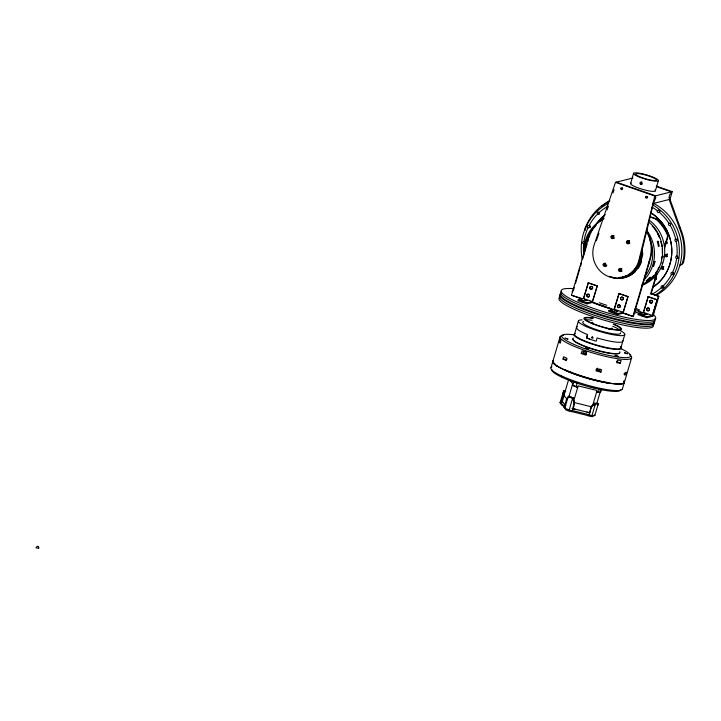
<?xml version="1.0" encoding="UTF-8"?>
<svg xmlns="http://www.w3.org/2000/svg" width="721" height="721" viewBox="0 0 721 721"><rect width="100%" height="100%" fill="white"/><g stroke="black" fill="none" stroke-linecap="round" stroke-linejoin="round"><path stroke-width="1.08" d="M564.255 392.377L564.119 395.342L562.281 401.678L561.226 401.417A3.515 0.595 16.4 0 1 562.795 402.264M564.795 408.212L568.22 396.577L569.329 396.37A18.638 3.136 16.4 0 0 573.222 397.938L572.762 399.281C575.601 400.651 574.069 407.744 572.141 410.718L569.175 409.988A20.044 3.38 16.4 0 1 564.795 408.212L564.173 407.5L566.454 399.776L567.391 397.83L568.328 397.622M574.412 402.832L574.439 402.345M676.92 256.153L677.019 255.009A49.289 46.712 75.9 0 0 676.424 242.698L676.19 241.427M583.929 241.67L584.091 240.571A49.289 46.712 75.9 0 1 587.507 228.881L588.039 227.701L590.544 227.07M609.047 201.123A53.985 51.155 75.9 0 0 585.191 228.079L585.101 230.513M680.372 264.967A4.759 4.506 75.9 0 0 682.39 263.327L683.562 258.704A53.985 51.155 75.9 0 0 680.02 229.639L669.151 199.51L669.746 197.473L668.917 197.68L669.962 194.111L670.8 193.904L671.404 191.858L656.525 186.694M679.948 265.058A4.759 4.506 75.9 0 0 683.22 263.111L684.4 258.497A53.985 51.155 75.9 0 0 680.849 229.431L669.989 199.302L672.233 191.651L656.299 186.117M564.173 407.5L564.66 407.455A3.515 0.595 16.4 0 0 564.723 407.167L562.209 404.256A3.515 0.595 16.4 0 0 561.091 403.598L560.641 403.409L562.984 395.387L563.209 392.206M562.948 395.523L563.056 395.036M563.903 396.162L564.119 395.342M627.937 241.03L627.946 242.202M639.842 259.479L653.397 203.457L655.885 197.635L655.047 197.851L655.65 195.806L616.338 182.143M563.885 396.235L564.02 395.73M620.186 268.536L619.763 270.042L621.042 271.484M587.498 334.742L586.57 337.924L592.797 340.177L596.123 341.24L597.105 337.915A24.19 4.074 16.4 0 0 622.809 340.718M572.186 291.78L572.474 290.779M582.072 298.918L571.492 295.24L588.426 237.705A33.752 31.985 75.9 0 1 604.054 218.256M573.312 290.833L574.258 287.643M575.511 283.38L579.9 268.464M580.522 266.328L581.468 263.129M582.721 258.875L587.11 243.95M587.741 241.823L588.678 238.624M550.943 367.827L560.064 336.905M578.269 299.756L577.981 300.747L586.93 303.856L592.374 302.496L597.267 285.876L588.318 282.767L583.388 298.467L578.269 299.756L587.218 302.865L592.338 301.576L597.267 285.876M562.984 359.04L563.669 356.715A37.267 6.282 16.4 0 0 566.913 358.301L566.228 360.626A37.267 6.282 16.4 0 1 562.984 359.04L566.832 359.509M632.921 177.988L615.5 182.359L594.068 245.068A24.613 23.324 75.9 0 0 609.786 277.017A24.613 23.324 75.9 0 0 639.013 259.686L654.812 196.013L672.233 191.651M583.731 298.35L588.012 283.804M574.439 334.445L578.359 321.142M586.93 303.856L587.218 302.865M560.641 403.409L560.019 402.688L563.849 390.836A19.692 3.317 16.4 0 1 565.588 390.791M563.93 395.541L568.472 380.102M630.56 183.522L633.561 173.328M581.243 353.524L582.027 350.866A37.267 6.282 16.4 0 0 586.642 352.461L585.858 355.12A37.267 6.282 16.4 0 1 581.243 353.524L583.334 352.957L586.083 353.632L586.606 351.866M568.806 397.037L572.744 383.662L570.095 380.607M572.672 385.528L572.312 385.122L577.737 387.312L572.672 385.528L573.79 381.733M583.334 352.957L583.857 351.181M569.175 409.988L572.6 398.353L573.222 397.938M576.061 386.898L577.179 383.103M573.628 401.291L578.17 385.852L597.078 390.521L592.536 405.959M574.105 403.03L572.726 408.726A3.515 0.595 16.4 0 1 574.925 409.068M609.011 310.436L608.722 311.436L617.672 314.545L623.115 313.175L628.009 296.556L619.06 293.447L614.13 309.156L609.011 310.436L617.96 313.545L623.079 312.265L628.009 296.556M614.166 310.066L619.06 293.447M597.385 368.125L596.934 369.675L599.602 370.603L600.926 372.126L601.611 369.801A37.267 6.282 16.4 0 1 596.853 368.629L596.168 370.954A37.267 6.282 16.4 0 0 600.926 372.126M599.602 370.603L600.052 369.044M617.672 314.545L617.96 313.545M594.609 404.652L594.086 403.913L594.564 403.192A18.638 3.136 16.4 0 0 597.087 403.21L598.232 403.985L594.807 415.629A20.044 3.38 16.4 0 1 591.95 415.611L588.985 414.881L591.49 406.743L592.923 405.373L595.086 404.968L593.374 404.724L591.463 406.13L589.571 412.881A3.515 0.595 16.4 0 0 586.93 412.024M655.371 190.867L658.372 180.674A12.942 2.181 16.4 0 0 640.392 173.382A12.942 2.181 16.4 0 0 639.139 176.951A12.942 2.181 16.4 0 0 658.372 180.674M601.665 388.619L600.548 392.413L596.646 391.981L598.331 392.404L599.448 388.601M591.95 415.611L595.375 403.976L594.564 403.192M596.988 402.895L600.62 390.539M620.853 347.991L624.765 334.688M622.277 312.887L632.858 316.564L649.792 259.028A33.752 31.985 75.9 0 0 646.404 231.405M632.858 316.564L633.426 316.42L650.36 258.884A33.752 31.985 75.9 0 0 646.404 230.314M620.312 363.177L621.096 360.518A37.267 6.282 16.4 0 1 617.473 360.076L616.689 362.735A37.267 6.282 16.4 0 0 620.312 363.177L616.725 361.419M638.193 313.617L637.896 314.617L646.854 317.727L652.298 316.357L657.192 299.738L648.242 296.628L643.312 312.337L638.193 313.617L647.143 316.726L652.262 315.447L657.192 299.738M643.655 312.211L648.242 296.628M625.9 374.569L626.585 372.243A37.267 6.282 16.4 0 1 625.071 372.658L624.386 374.983A37.267 6.282 16.4 0 0 625.9 374.569L623.854 373.866M622.448 388.835L624.35 382.391M624.404 382.247L631.623 357.715M658.309 296.466L652.442 316.411L653.01 316.267L658.877 296.322L650.639 293.798L656.669 273.331M664.528 246.627L667.682 235.911A40.268 38.159 75.9 0 0 655.623 218.914L650.405 217.102M650.639 293.798L651.207 293.654L657.237 273.187M664.465 248.628L668.241 235.776A40.268 38.159 75.9 0 0 656.191 218.778L649.927 216.597M646.854 317.727L647.143 316.726M596.375 240.616L598.962 233.207M607.073 209.91L608.182 206.738M612.976 192.967L614.085 189.794M591.328 407.059L591.139 407.554M592.338 337.013C591.562 339.798 590.796 335.635 593.013 337.951M672.531 272.466L673.063 271.276A49.289 46.712 75.9 0 0 676.478 259.587L676.64 258.488L678.317 258.073M592.302 336.932L592.941 338.05M589.066 225.619L589.499 224.808A49.289 46.712 75.9 0 1 596.519 215.119L599.178 213.659M597.348 405.301L597.799 404.959M663.05 286.075L664.05 285.047A49.289 46.712 75.9 0 0 671.071 275.359L671.503 274.539L674.009 273.917M599.169 212.497L599.34 212.758A1.199 1.136 75.9 0 1 598.394 214.479A1.199 1.136 75.9 0 1 597.285 212.812A1.199 1.136 75.9 0 1 599.169 212.497L599.728 212.019A49.289 46.712 75.9 0 1 608.209 206.161M592.211 405.337L594.338 404.589M563.146 392.053L564.849 392.116M653.397 203.457L669.989 199.302M585.182 228.079L586.02 227.872M659.048 210.307L657.101 210.505A49.289 46.712 75.9 0 0 652.072 207.161M655.623 218.914L656.191 218.778M585.326 243.59L583.649 244.013L583.55 245.149A49.289 46.712 75.9 0 0 583.722 254.405M646.764 229.747L647.638 229.53M679.155 227.71L679.993 227.503M667.682 235.911L668.241 235.776M682.931 262.192L683.769 261.984M571.492 295.24L582.64 298.773M663.906 287.012L660.851 288.139A49.289 46.712 75.9 0 1 652.361 294.006M634.606 311.391L639.725 310.066L635.345 308.255M634.02 313.383L638.932 311.814M586.588 354.353L583.758 353.443L586.506 354.119M563.443 391.052L565.21 391.016M565.697 391.575L563.849 390.836M598.232 403.985L595.375 403.976M561.362 376.11L560.884 376.254L562.822 377.254M598.331 392.404L600.548 392.413M572.141 410.718L572.465 410.727A3.515 0.595 16.4 0 1 574.34 411.06L586.335 414.025A3.515 0.595 16.4 0 1 587.985 414.503L588.985 414.881M644.105 314.644L644.601 314.689M581.559 301.27L580.711 301.225L582.847 302.072M642.772 315.933L641.122 315.456M586.642 351.641L585.912 351.451M592.977 387.601L595.023 387.583M627.739 314.509L626.441 314.14M612.643 312.04L611.453 311.905L614.049 312.599M572.762 399.281L574.249 402.012M573.763 402.426L591.797 406.878M572.005 408.41L590.03 412.863M563.371 377.425L563.93 377.57M577.115 382.671L576.367 382.454M609.371 308.2L610.155 308.426M616.095 311.661L616.77 311.887M592.419 387.447L590.905 386.907M634.804 309.048L636.147 309.264L635.462 308.885M642.177 315.32L642.817 315.555M582.253 301.459L582.892 301.693M615.5 182.359L654.812 196.013M651.207 293.654L658.877 296.322M647.909 296.71L656.858 299.819M587.994 282.848L596.943 285.958M618.735 293.528L627.685 296.637M643.312 312.337L652.262 315.447M640.401 311.887L642.501 312.617M638.779 311.661L642.988 313.121M583.388 298.467L592.338 301.576M614.13 309.156L623.079 312.265M593.221 302.45L612.381 309.246M622.421 312.743L633.426 316.42M592.653 302.595L612.76 309.579M579.134 297.701L578.449 297.431M597.421 404.796L597.934 404.986M589.58 339.059L586.561 337.915L587.534 334.589A24.19 4.074 16.4 0 1 578.602 330.218L576.602 328.361M573.258 398.253L569.329 396.37M572.6 398.353L568.22 396.577M595.6 303.361L596.204 303.631M659.183 212.181L659.463 212.407A49.289 46.712 75.9 0 1 668.538 222.708L668.971 223.393M594.185 414.908L594.807 415.629M563.579 395.135L567.238 399.362M561.812 401.11L565.823 405.743M565.652 408.825L563.137 405.914A4.921 0.829 16.4 0 0 561.56 404.986L561.037 404.454A18.638 3.136 16.4 0 1 561.596 404.427M670.206 225.403L670.918 226.673A49.289 46.712 75.9 0 1 675.451 238.155L675.685 239.111M576.647 328.479L576.403 327.794A24.19 4.074 16.4 0 1 577.386 326.847M654.992 190.056A12.942 2.181 16.4 0 1 642.24 189.253A12.942 2.181 16.4 0 1 631.389 183.071M642.123 184.08A1.081 1.045 66.7 0 1 641.077 184.017L640.942 183.909A1.081 0.991 82.1 0 1 641.384 182.071L641.654 182.053A1.081 1.045 66.7 0 1 641.924 182.098M647.755 197.734A0.919 0.865 75.9 0 1 647.179 196.581M622.574 188.587A0.919 0.865 75.9 0 1 622.583 187.974M640.266 256.964A24.613 23.324 75.9 0 1 619.114 277.882M614.22 277.666A24.613 23.324 75.9 0 1 611.814 277.161M611.02 276.936A24.613 23.324 75.9 0 1 609.452 276.395M614.112 238.173A1.514 1.433 75.9 0 1 612.201 237.948A1.514 1.433 75.9 0 1 612.165 235.929A1.514 1.433 75.9 0 1 614.076 235.74M629.045 243.554A1.514 1.433 75.9 0 1 627.207 241.959A1.514 1.433 75.9 0 1 629.199 240.715M629.857 242.932A1.514 1.433 75.9 0 1 629.361 243.419M621.926 270.844A1.514 1.433 75.9 0 1 619.609 270.6A1.514 1.433 75.9 0 1 620.493 268.365M621.376 268.455A1.514 1.433 75.9 0 1 621.908 268.87A16.52 15.655 75.9 0 1 620.547 268.888M606.172 266.004A1.514 1.433 75.9 0 1 604.054 265.094A1.514 1.433 75.9 0 1 605.379 263.192M606.794 265.211A1.514 1.433 75.9 0 1 606.424 265.815M591.815 216.931A53.985 51.155 75.9 0 1 593.013 215.264M601.467 206.458A53.985 51.155 75.9 0 1 609.885 200.916M590.256 226.863A1.199 1.136 75.9 0 1 590.075 225.367M660.175 211.794A1.199 1.136 75.9 0 1 659.661 210.775M588.994 237.56A33.752 31.985 75.9 0 1 590.066 234.487M590.481 233.487A33.752 31.985 75.9 0 1 596.312 224.546M597.799 223.032A33.752 31.985 75.9 0 1 603.702 218.625M641.879 249.98A25.316 23.991 75.9 0 1 609.939 276.657M632.344 274.106A25.316 23.991 75.9 0 1 619.294 278.234M642.708 252.963A25.316 23.991 75.9 0 1 642.681 255.045M641.302 262.138A25.316 23.991 75.9 0 1 638.031 268.473M635.417 271.547A25.316 23.991 75.9 0 1 633.155 273.52M650.126 220.86A37.267 35.311 75.9 0 1 664.383 256.288A37.267 35.311 75.9 0 1 641.69 285.453M648.972 222.194A37.267 35.311 75.9 0 1 641.681 285.11M627.585 242.68A7.877 7.462 75.9 0 1 629.505 242.68M652.442 226.16A36.915 34.978 75.9 0 1 653.848 227.836M655.155 229.593A36.915 34.978 75.9 0 1 656.362 231.432M657.462 233.334A36.915 34.978 75.9 0 1 659.336 237.317M660.751 241.499A36.915 34.978 75.9 0 1 661.274 243.644M661.833 256.784A36.915 34.978 75.9 0 1 661.481 258.947M658.886 267.23A36.915 34.978 75.9 0 1 657.949 269.176M656.894 271.051A36.915 34.978 75.9 0 1 655.731 272.853M653.118 276.224A36.915 34.978 75.9 0 1 646.8 281.83M645.025 282.965A36.915 34.978 75.9 0 1 643.195 283.993M583.722 254.198A37.267 35.311 75.9 0 1 600.746 220.608M646.971 230.702A37.267 35.311 75.9 0 1 644.15 279.793M584.569 251.287A35.861 33.986 75.9 0 1 595.465 226.169M649.936 239.597A35.861 33.986 75.9 0 1 644.736 276.693M585.308 242.202A37.267 35.311 75.9 0 1 585.758 240.607M648.783 261.948A1.514 1.433 75.9 0 1 648.512 263.751M654.289 228.115A36.915 34.978 75.9 0 1 659.751 237.858M661.617 244.338A36.915 34.978 75.9 0 1 661.986 246.564M662.22 248.799A36.915 34.978 75.9 0 1 662.302 253.287M653.803 275.584A36.915 34.978 75.9 0 1 645.692 282.623M621.727 269.221A16.52 15.655 75.9 0 1 620.466 269.393M628.613 240.517A16.52 15.655 75.9 0 1 629.568 241.436M612.219 238.453A16.52 15.655 75.9 0 1 613.382 237.759M641.897 252.197A24.613 23.324 75.9 0 1 618.87 277.549M624.107 276.558A24.19 22.919 75.9 0 1 622.746 276.819M641.636 252.215A24.19 22.919 75.9 0 1 641.627 255.126M640.987 259.425A24.19 22.919 75.9 0 1 640.608 260.813M639.004 264.796A24.19 22.919 75.9 0 1 638.319 266.049M634.886 270.519A24.19 22.919 75.9 0 1 633.867 271.484M631.677 273.214A24.19 22.919 75.9 0 1 630.505 273.971M626.756 275.764A24.19 22.919 75.9 0 1 625.44 276.206M640.401 256.928A24.613 23.324 75.9 0 1 618.897 277.864M614.707 277.684A24.613 23.324 75.9 0 1 613.319 277.45M621.114 277.225A24.19 22.919 75.9 0 1 619.736 277.405M638.977 261.227A24.19 22.919 75.9 0 1 638.518 262.588M636.679 266.455A24.19 22.919 75.9 0 1 635.922 267.653M635.093 268.807A24.19 22.919 75.9 0 1 631.163 272.79M630.046 273.62A24.19 22.919 75.9 0 1 628.874 274.377M626.414 275.656A24.19 22.919 75.9 0 1 622.466 276.963M606.01 265.95A1.514 1.433 75.9 0 1 605.307 263.363M613.941 238.218A1.514 1.433 75.9 0 1 613.31 235.47M629.226 243.338A1.514 1.433 75.9 0 1 629.118 240.408M621.872 271.123A1.514 1.433 75.9 0 1 620.628 268.591M627.874 242.607A13.573 12.861 75.9 0 1 628.586 243.301M582.253 259.299A51.615 48.911 75.9 0 1 608.641 203.34M653.19 205.197A51.615 48.911 75.9 0 1 679.353 250.502A51.615 48.911 75.9 0 1 654.659 295.376M652.92 203.079A51.615 48.911 75.9 0 1 681.841 249.069A51.615 48.911 75.9 0 1 655.813 295.493M595.555 225.312A43.666 41.376 75.9 0 1 605.316 214.651M653.127 287.03A43.666 41.376 75.9 0 0 650.802 212.794A43.593 41.313 75.9 0 1 653.091 286.967M677.407 240.057A1.199 1.136 75.9 0 1 677.416 239.138M673.711 273.674A1.199 1.136 75.9 0 1 673.405 272.808M663.662 286.588A1.199 1.136 75.9 0 1 663.626 285.967M656.452 278.414A1.199 1.136 75.9 0 1 656.272 277.828M656.489 279.252A1.199 1.136 75.9 0 1 655.029 277.837M663.671 269.005A1.199 1.136 75.9 0 1 662.581 267.698A1.199 1.136 75.9 0 1 663.825 266.635M667.34 256.532A1.199 1.136 75.9 0 1 666.249 255.27A1.199 1.136 75.9 0 1 667.403 254.162A1.199 1.136 75.9 0 0 666.249 255.27A1.199 1.136 75.9 0 0 667.322 256.541M667.195 242.734A1.199 1.136 75.9 0 1 666.835 241.895M666.465 243.356A1.199 1.136 75.9 0 1 665.762 242.797M667.322 243.229A1.199 1.136 75.9 0 1 667.051 243.347M595.609 225.349A43.593 41.313 75.9 0 1 604.324 215.516M663.915 255.946A35.717 33.851 75.9 0 1 663.753 257.046M662.437 262.417A35.717 33.851 75.9 0 1 662.076 263.462M665.843 241.4A1.199 1.136 75.9 0 1 666.537 242.941A1.199 1.136 75.9 0 1 665.086 243.635M655.731 277.639A1.199 1.136 75.9 0 1 655.146 279.595M654.425 320.403A49.217 8.291 16.4 0 1 607.082 316.492A49.217 8.291 16.4 0 1 560.532 293.492M654.929 318.673A49.217 8.291 16.4 0 1 606 314.302A49.217 8.291 16.4 0 1 561.551 291.329M653.424 314.662A49.217 8.291 16.4 0 1 598.592 310.129A49.217 8.291 16.4 0 1 573.339 288.697M610.993 308.768A20.395 3.434 16.4 0 1 595.122 303.316M594.185 302.883A20.395 3.434 16.4 0 1 593.311 302.45M653.695 322.864A49.217 8.291 16.4 0 1 604.766 318.484A49.217 8.291 16.4 0 1 560.316 295.52M654.208 321.133A49.217 8.291 16.4 0 1 605.27 316.762A49.217 8.291 16.4 0 1 560.821 293.789M653.19 324.594A49.217 8.291 16.4 0 1 604.252 320.214A49.217 8.291 16.4 0 1 559.802 297.25M622.457 388.448A37.267 6.282 16.4 0 1 582.847 383.833A37.267 6.282 16.4 0 1 551.916 366.944M620.7 389.8A35.861 6.038 16.4 0 1 584.479 385.519A35.861 6.038 16.4 0 1 551.916 369.522M553.367 360.743A37.267 6.282 16.4 0 0 587.948 378.327A37.267 6.282 16.4 0 0 623.98 381.112A36.915 6.219 16.4 0 1 623.971 382.31M623.719 382.617A36.915 6.219 16.4 0 1 623.332 382.887M621.448 383.464A36.915 6.219 16.4 0 1 620.574 383.563M616.004 383.563A36.915 6.219 16.4 0 1 614.598 383.455M608.127 382.608A36.915 6.219 16.4 0 1 564.876 369.657M555.44 364.42A36.915 6.219 16.4 0 1 553.277 361.14M629.685 354.831A37.267 6.282 16.4 0 1 593.662 353.209A37.267 6.282 16.4 0 1 563.669 335.265M620.754 348.558A35.861 6.038 16.4 0 1 619.654 357.274A35.861 6.038 16.4 0 1 570.266 342.7A35.861 6.038 16.4 0 1 574.412 334.886M624.007 380.958A37.267 6.282 16.4 0 1 588.606 378.372A37.267 6.282 16.4 0 1 553.241 360.761M623.737 382.986A36.915 6.219 16.4 0 1 623.413 383.284M622.962 383.536A36.915 6.219 16.4 0 1 618.843 384.185M610.254 383.491A36.915 6.219 16.4 0 1 566.165 370.819M557.802 366.647A36.915 6.219 16.4 0 1 556.774 366.007M555.873 365.385A36.915 6.219 16.4 0 1 554.431 364.231M553.899 363.699A36.915 6.219 16.4 0 1 553.458 361.212M619.709 351.695A24.613 4.146 16.4 0 1 595.204 349.649A24.613 4.146 16.4 0 1 573.375 338.077M619.159 353.263A24.19 4.074 16.4 0 1 594.005 349.649A24.19 4.074 16.4 0 1 572.988 339.285M620.357 346.828A24.613 4.146 16.4 0 1 597.15 345.665A24.613 4.146 16.4 0 1 574.988 333.742M620.357 346.612A24.19 4.074 16.4 0 1 597.718 345.323A24.19 4.074 16.4 0 1 574.979 333.688M565.724 409.131A4.921 0.829 16.4 0 1 565.273 409.276L565.634 409.762A18.638 3.136 16.4 0 0 568.959 411.105L571.032 411.601A4.921 0.829 16.4 0 1 573.673 412.07L585.668 415.035A4.921 0.829 16.4 0 1 588.724 415.972L590.832 416.504A18.638 3.136 16.4 0 0 592.995 416.522M565.309 405.175A3.515 0.595 16.4 0 1 564.759 405.499M560.019 402.688A20.044 3.38 16.4 0 1 560.83 402.642M598.015 403.544A19.692 3.317 16.4 0 1 595.249 403.535M572.825 398.001A19.692 3.317 16.4 0 1 568.572 396.28M564.786 391.179A18.638 3.136 16.4 0 1 565.507 391.133M619.979 330.425A24.19 4.074 16.4 0 1 617.726 335.427A24.19 4.074 16.4 0 1 586.732 326.793A24.19 4.074 16.4 0 1 582.207 319.899M606.794 305.289A19.692 3.317 16.4 0 1 599.349 302.703M604.558 306.515A18.286 3.082 16.4 0 1 601.08 305.307M614.112 324.252A19.692 3.317 16.4 0 1 616.194 330.038A19.692 3.317 16.4 0 1 587.714 321.566A19.692 3.317 16.4 0 1 593.554 318.132M620.439 332.832A19.692 3.317 16.4 0 1 599.358 330.56A19.692 3.317 16.4 0 1 583.704 321.548M585.569 319.998A18.286 3.082 16.4 0 1 592.076 320.268M612.715 326.207A18.286 3.082 16.4 0 1 619.42 330.065M613.301 324.216A18.286 3.082 16.4 0 1 615.653 329.632A18.286 3.082 16.4 0 1 589.562 322.125A18.286 3.082 16.4 0 1 592.662 318.276M611.913 328.028A10.545 1.775 16.4 0 1 611.778 329.109M609.335 329.127A10.545 1.775 16.4 0 1 608.154 328.974M593.374 324.171A10.545 1.775 16.4 0 1 592.716 323.72M592.274 323.332A10.545 1.775 16.4 0 1 592.878 322.386M652.018 302.82A1.406 1.334 75.9 0 1 650.081 302.234A1.406 1.334 75.9 0 1 650.838 300.306M651.532 300.269A1.406 1.334 75.9 0 1 652.154 300.603M652.379 300.882A1.406 1.334 75.9 0 1 652.28 302.586M649.36 310.147A1.406 1.334 75.9 0 1 647.611 310.607A1.406 1.334 75.9 0 1 646.98 308.813A1.406 1.334 75.9 0 1 648.612 308.047M648.936 308.209A1.406 1.334 75.9 0 1 649.197 308.444M592.617 287.355A1.406 1.334 75.9 0 1 591.562 289.166A1.406 1.334 75.9 0 1 590.012 287.715A1.406 1.334 75.9 0 1 591.608 286.408M591.932 286.534A1.406 1.334 75.9 0 1 592.229 286.742M589.436 296.286A1.406 1.334 75.9 0 1 587.408 296.529A1.406 1.334 75.9 0 1 587.48 294.384A1.406 1.334 75.9 0 1 589.481 294.88M623.295 299.107A1.406 1.334 75.9 0 1 621.511 299.702A1.406 1.334 75.9 0 1 620.889 297.809A1.406 1.334 75.9 0 1 622.683 297.214M622.971 297.422A1.406 1.334 75.9 0 1 623.359 298.034M620.015 305.262A1.406 1.334 75.9 0 1 619.456 307.534A1.406 1.334 75.9 0 1 617.717 305.983A1.406 1.334 75.9 0 1 619.754 305.019M581 300.224L583.677 301.063L581 300.224M611.741 310.913L614.418 311.742L611.741 310.913M640.924 314.095L643.601 314.933L640.924 314.095M560.001 339.429L559.217 342.087A37.267 6.282 16.4 0 0 560.217 343.241L561.001 340.582A37.267 6.282 16.4 0 1 560.001 339.429M566.508 399.632L566.355 400.11L566.508 399.632M657.489 210.568L657.309 210.811A1.199 1.136 75.9 0 0 659.093 212.307L659.273 212.064A1.199 1.136 75.9 0 0 657.489 210.568M584.343 299.801L587.002 300.621L584.343 299.801M615.085 310.481L617.753 311.301L615.085 310.481M644.268 313.662L646.926 314.482L644.268 313.662M669.07 223.321L668.827 223.492A1.199 1.136 75.9 0 0 670.133 225.448L670.377 225.276A1.199 1.136 75.9 0 0 669.07 223.321M641.645 184.125L641.483 184.243A1.081 1.027 72.4 0 1 640.077 183.765A1.081 1.027 72.4 0 1 640.5 182.323A1.081 1.027 72.4 0 1 641.906 182.801L642.005 183.062A1.063 1.045 43.9 0 1 641.699 184.08L641.699 184.08M565.111 338.158L567.941 339.059L565.111 338.158M585.389 348.081L588.219 348.982L585.389 348.081M615.139 355.417L617.969 356.327L615.139 355.417M596.123 369.864L598.953 370.774L596.123 369.864M624.593 352.848L627.423 353.75L624.593 352.848M658.039 241.292L657.273 241.481A37.267 35.311 75.9 0 1 658.408 246.42L659.174 246.221A37.267 35.311 75.9 0 0 658.039 241.292M654.992 261.489L654.118 261.705A37.267 35.311 75.9 0 1 652.766 266.509L653.641 266.292A37.267 35.311 75.9 0 0 654.992 261.489M650.387 277.36L649.63 277.549A37.267 35.311 75.9 0 1 646.142 280.938L646.908 280.748A37.267 35.311 75.9 0 0 650.387 277.36M675.811 239.075L675.523 239.147A1.199 1.136 75.9 0 0 676.091 241.445L676.379 241.373A1.199 1.136 75.9 0 0 675.811 239.075M38.691 548.203L36.05 547.834A1.757 1.298 -62.7 0 1 37.862 546.356A1.757 1.298 -62.7 0 1 38.691 548.203M677.118 256.189L676.83 256.135A1.199 1.136 75.9 0 0 676.478 258.46L676.776 258.515A1.199 1.136 75.9 0 0 677.118 256.189M584.109 241.706L583.812 241.652A1.199 1.136 75.9 0 0 583.442 243.968L583.731 244.031A1.199 1.136 75.9 0 0 584.109 241.706M589.138 225.655L588.868 225.52A1.199 1.136 75.9 0 0 587.93 227.647L588.201 227.782A1.199 1.136 75.9 0 0 589.138 225.655M672.639 272.52L672.369 272.376A1.199 1.136 75.9 0 0 671.431 274.503L671.702 274.638A1.199 1.136 75.9 0 0 672.639 272.52M663.185 286.246L662.996 286.003A1.199 1.136 75.9 0 0 661.283 287.499L661.472 287.742A1.199 1.136 75.9 0 0 663.185 286.246M639.428 176.609A10.779 1.821 16.4 0 0 656.263 180.286A10.779 1.821 16.4 0 0 642.483 174.257A10.779 1.821 16.4 0 0 639.428 176.609M618.618 269.591A1.514 1.433 75.9 0 0 620.33 271.52A1.514 1.433 75.9 0 0 621.033 269.032A1.514 1.433 75.9 0 0 618.618 269.591M603.216 264.436A1.514 1.433 75.9 0 0 604.928 266.382A1.514 1.433 75.9 0 0 605.64 263.904A1.514 1.433 75.9 0 0 603.216 264.436M611.156 236.398A1.514 1.433 75.9 0 0 612.435 238.66A1.514 1.433 75.9 0 0 613.643 236.416A1.514 1.433 75.9 0 0 611.156 236.398M626.432 241.823A1.514 1.433 75.9 0 0 628.135 243.779A1.514 1.433 75.9 0 0 628.856 241.292A1.514 1.433 75.9 0 0 626.432 241.823M620.961 188.271A0.919 0.865 75.9 0 0 621.745 189.65A0.919 0.865 75.9 0 0 622.475 188.28A0.919 0.865 75.9 0 0 620.961 188.271M645.574 196.824A0.919 0.865 75.9 0 0 646.349 198.203A0.919 0.865 75.9 0 0 647.088 196.833A0.919 0.865 75.9 0 0 645.574 196.824M665.032 255.279A1.199 1.136 75.9 0 0 666.375 256.829A1.199 1.136 75.9 0 0 666.952 254.874A1.199 1.136 75.9 0 0 665.032 255.279M661.4 267.68A1.181 1.118 75.9 0 0 662.626 269.303A1.181 1.118 75.9 0 0 663.32 267.41A1.181 1.118 75.9 0 0 661.4 267.68M649.747 301.081A1.406 1.334 75.9 0 0 651.045 303.126A1.406 1.334 75.9 0 0 652.054 300.963A1.406 1.334 75.9 0 0 649.747 301.081M646.62 309.012A1.406 1.334 75.9 0 0 648.197 310.832A1.406 1.334 75.9 0 0 648.873 308.525A1.406 1.334 75.9 0 0 646.62 309.012M589.823 287.21A1.406 1.334 75.9 0 0 591.121 289.256A1.406 1.334 75.9 0 0 592.13 287.102A1.406 1.334 75.9 0 0 589.823 287.21M586.696 295.15A1.406 1.334 75.9 0 0 588.273 296.962A1.406 1.334 75.9 0 0 588.949 294.664A1.406 1.334 75.9 0 0 586.696 295.15M620.565 297.89A1.406 1.334 75.9 0 0 621.862 299.945A1.406 1.334 75.9 0 0 622.872 297.782A1.406 1.334 75.9 0 0 620.565 297.89M617.437 305.83A1.406 1.334 75.9 0 0 619.015 307.651A1.406 1.334 75.9 0 0 619.69 305.344A1.406 1.334 75.9 0 0 617.437 305.83"/></g></svg>
